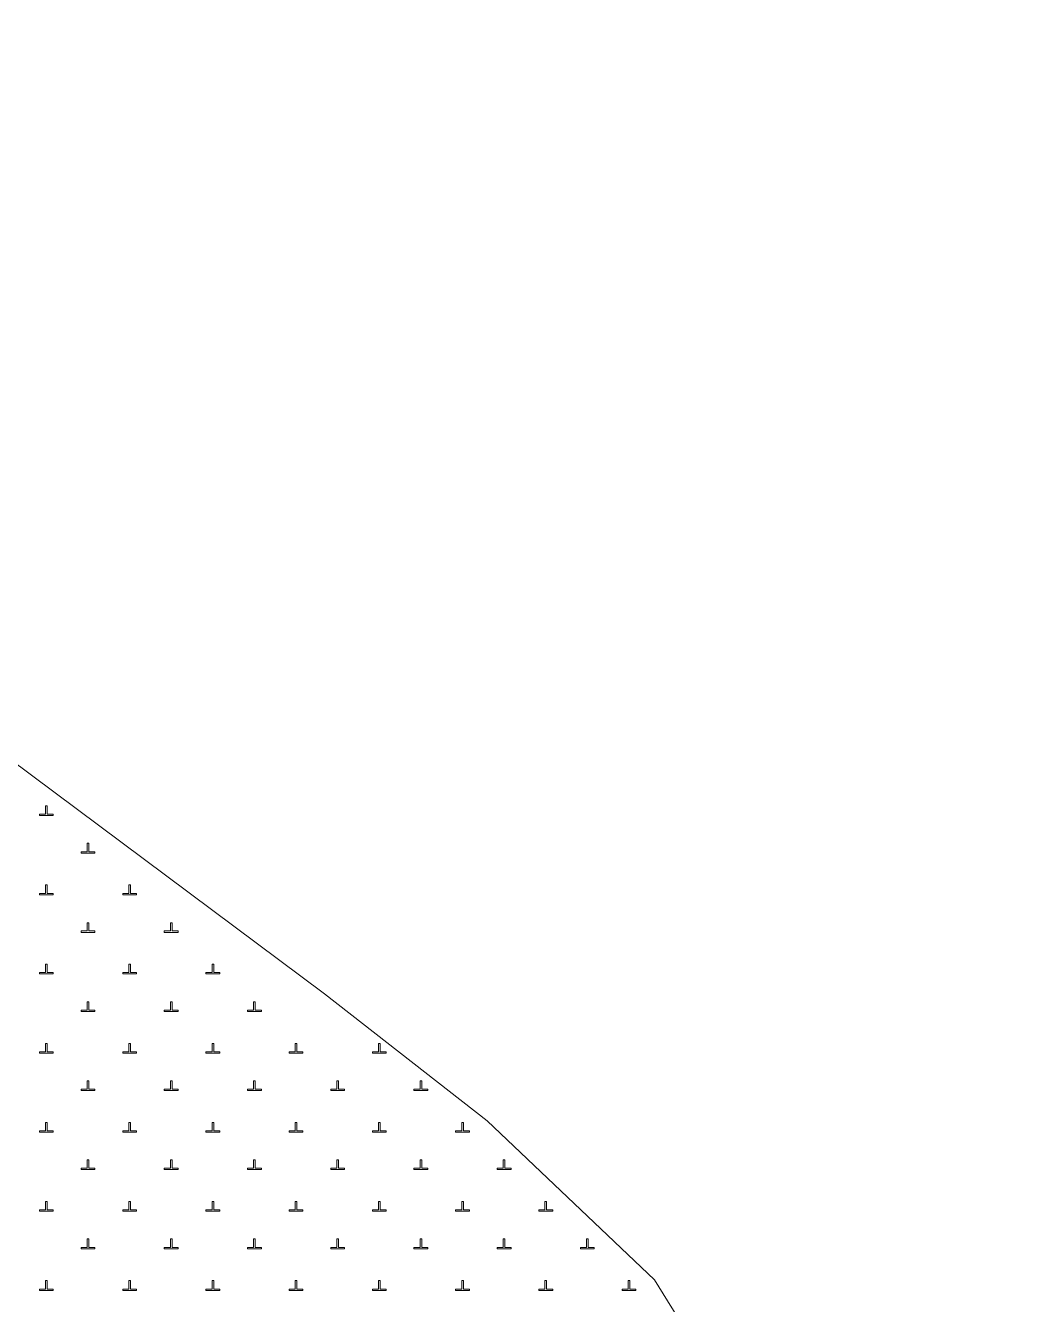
# Model space of a CAD drawing. Header units: metres. Extents: x 550890 to 551618, y 1839259 to 1840146.
# Drawn here: x 551505.14 to 551540.82, y 1839985.31 to 1840031.41 of the extents above; entities that cross this region are included whole.
import ezdxf

# ---------------------------------------------------------------- set-up
doc = ezdxf.new("R2010")
doc.units = ezdxf.units.M
doc.header["$LTSCALE"] = 0.8
doc.layers.add('19', color=7, linetype='Continuous', lineweight=13)
doc.layers.add('23', color=7, linetype='Continuous', lineweight=13)

msp = doc.modelspace()

# ---------------------------------------------------------------- linework, layer by layer
at = {"layer": '19'}
for points in [[(551505.64, 1840002.93), (551506.14, 1840002.93), (551506.14, 1840002.98), (551505.92, 1840002.98), (551505.92, 1840003.28), (551505.86, 1840003.28), (551505.86, 1840002.98), (551505.64, 1840002.98)], [(551507.14, 1840001.57), (551507.64, 1840001.57), (551507.64, 1840001.62), (551507.42, 1840001.62), (551507.42, 1840001.93), (551507.36, 1840001.93), (551507.36, 1840001.62), (551507.14, 1840001.62)], [(551505.64, 1840000.07), (551506.14, 1840000.07), (551506.14, 1840000.12), (551505.92, 1840000.12), (551505.92, 1840000.43), (551505.86, 1840000.43), (551505.86, 1840000.12), (551505.64, 1840000.12)], [(551508.64, 1840000.07), (551509.14, 1840000.07), (551509.14, 1840000.12), (551508.92, 1840000.12), (551508.92, 1840000.43), (551508.86, 1840000.43), (551508.86, 1840000.12), (551508.64, 1840000.12)], [(551507.14, 1839998.72), (551507.64, 1839998.72), (551507.64, 1839998.77), (551507.42, 1839998.77), (551507.42, 1839999.07), (551507.36, 1839999.07), (551507.36, 1839998.77), (551507.14, 1839998.77)], [(551510.14, 1839998.72), (551510.64, 1839998.72), (551510.64, 1839998.77), (551510.42, 1839998.77), (551510.42, 1839999.07), (551510.36, 1839999.07), (551510.36, 1839998.77), (551510.14, 1839998.77)], [(551505.64, 1839997.22), (551506.14, 1839997.22), (551506.14, 1839997.27), (551505.92, 1839997.27), (551505.92, 1839997.57), (551505.86, 1839997.57), (551505.86, 1839997.27), (551505.64, 1839997.27)], [(551508.64, 1839997.22), (551509.14, 1839997.22), (551509.14, 1839997.27), (551508.92, 1839997.27), (551508.92, 1839997.57), (551508.86, 1839997.57), (551508.86, 1839997.27), (551508.64, 1839997.27)], [(551511.64, 1839997.22), (551512.14, 1839997.22), (551512.14, 1839997.27), (551511.92, 1839997.27), (551511.92, 1839997.57), (551511.86, 1839997.57), (551511.86, 1839997.27), (551511.64, 1839997.27)], [(551507.14, 1839995.87), (551507.64, 1839995.87), (551507.64, 1839995.92), (551507.42, 1839995.92), (551507.42, 1839996.22), (551507.36, 1839996.22), (551507.36, 1839995.92), (551507.14, 1839995.92)], [(551510.14, 1839995.87), (551510.64, 1839995.87), (551510.64, 1839995.92), (551510.42, 1839995.92), (551510.42, 1839996.22), (551510.36, 1839996.22), (551510.36, 1839995.92), (551510.14, 1839995.92)], [(551513.14, 1839995.87), (551513.64, 1839995.87), (551513.64, 1839995.92), (551513.42, 1839995.92), (551513.42, 1839996.22), (551513.36, 1839996.22), (551513.36, 1839995.92), (551513.14, 1839995.92)], [(551505.64, 1839994.37), (551506.14, 1839994.37), (551506.14, 1839994.42), (551505.92, 1839994.42), (551505.92, 1839994.72), (551505.86, 1839994.72), (551505.86, 1839994.42), (551505.64, 1839994.42)], [(551508.64, 1839994.37), (551509.14, 1839994.37), (551509.14, 1839994.42), (551508.92, 1839994.42), (551508.92, 1839994.72), (551508.86, 1839994.72), (551508.86, 1839994.42), (551508.64, 1839994.42)], [(551511.64, 1839994.37), (551512.14, 1839994.37), (551512.14, 1839994.42), (551511.92, 1839994.42), (551511.92, 1839994.72), (551511.86, 1839994.72), (551511.86, 1839994.42), (551511.64, 1839994.42)], [(551514.64, 1839994.37), (551515.14, 1839994.37), (551515.14, 1839994.42), (551514.92, 1839994.42), (551514.92, 1839994.72), (551514.86, 1839994.72), (551514.86, 1839994.42), (551514.64, 1839994.42)], [(551517.64, 1839994.37), (551518.14, 1839994.37), (551518.14, 1839994.42), (551517.92, 1839994.42), (551517.92, 1839994.72), (551517.86, 1839994.72), (551517.86, 1839994.42), (551517.64, 1839994.42)], [(551507.14, 1839993.02), (551507.64, 1839993.02), (551507.64, 1839993.07), (551507.42, 1839993.07), (551507.42, 1839993.37), (551507.36, 1839993.37), (551507.36, 1839993.07), (551507.14, 1839993.07)], [(551510.14, 1839993.02), (551510.64, 1839993.02), (551510.64, 1839993.07), (551510.42, 1839993.07), (551510.42, 1839993.37), (551510.36, 1839993.37), (551510.36, 1839993.07), (551510.14, 1839993.07)], [(551513.14, 1839993.02), (551513.64, 1839993.02), (551513.64, 1839993.07), (551513.42, 1839993.07), (551513.42, 1839993.37), (551513.36, 1839993.37), (551513.36, 1839993.07), (551513.14, 1839993.07)], [(551516.14, 1839993.02), (551516.64, 1839993.02), (551516.64, 1839993.07), (551516.42, 1839993.07), (551516.42, 1839993.37), (551516.36, 1839993.37), (551516.36, 1839993.07), (551516.14, 1839993.07)], [(551519.14, 1839993.02), (551519.64, 1839993.02), (551519.64, 1839993.07), (551519.42, 1839993.07), (551519.42, 1839993.37), (551519.36, 1839993.37), (551519.36, 1839993.07), (551519.14, 1839993.07)], [(551505.64, 1839991.52), (551506.14, 1839991.52), (551506.14, 1839991.57), (551505.92, 1839991.57), (551505.92, 1839991.87), (551505.86, 1839991.87), (551505.86, 1839991.57), (551505.64, 1839991.57)], [(551508.64, 1839991.52), (551509.14, 1839991.52), (551509.14, 1839991.57), (551508.92, 1839991.57), (551508.92, 1839991.87), (551508.86, 1839991.87), (551508.86, 1839991.57), (551508.64, 1839991.57)], [(551511.64, 1839991.52), (551512.14, 1839991.52), (551512.14, 1839991.57), (551511.92, 1839991.57), (551511.92, 1839991.87), (551511.86, 1839991.87), (551511.86, 1839991.57), (551511.64, 1839991.57)], [(551514.64, 1839991.52), (551515.14, 1839991.52), (551515.14, 1839991.57), (551514.92, 1839991.57), (551514.92, 1839991.87), (551514.86, 1839991.87), (551514.86, 1839991.57), (551514.64, 1839991.57)], [(551517.64, 1839991.52), (551518.14, 1839991.52), (551518.14, 1839991.57), (551517.92, 1839991.57), (551517.92, 1839991.87), (551517.86, 1839991.87), (551517.86, 1839991.57), (551517.64, 1839991.57)], [(551520.64, 1839991.52), (551521.14, 1839991.52), (551521.14, 1839991.57), (551520.92, 1839991.57), (551520.92, 1839991.87), (551520.86, 1839991.87), (551520.86, 1839991.57), (551520.64, 1839991.57)], [(551507.14, 1839990.17), (551507.64, 1839990.17), (551507.64, 1839990.22), (551507.42, 1839990.22), (551507.42, 1839990.52), (551507.36, 1839990.52), (551507.36, 1839990.22), (551507.14, 1839990.22)], [(551510.14, 1839990.17), (551510.64, 1839990.17), (551510.64, 1839990.22), (551510.42, 1839990.22), (551510.42, 1839990.52), (551510.36, 1839990.52), (551510.36, 1839990.22), (551510.14, 1839990.22)], [(551513.14, 1839990.17), (551513.64, 1839990.17), (551513.64, 1839990.22), (551513.42, 1839990.22), (551513.42, 1839990.52), (551513.36, 1839990.52), (551513.36, 1839990.22), (551513.14, 1839990.22)], [(551516.14, 1839990.17), (551516.64, 1839990.17), (551516.64, 1839990.22), (551516.42, 1839990.22), (551516.42, 1839990.52), (551516.36, 1839990.52), (551516.36, 1839990.22), (551516.14, 1839990.22)], [(551519.14, 1839990.17), (551519.64, 1839990.17), (551519.64, 1839990.22), (551519.42, 1839990.22), (551519.42, 1839990.52), (551519.36, 1839990.52), (551519.36, 1839990.22), (551519.14, 1839990.22)], [(551522.14, 1839990.17), (551522.64, 1839990.17), (551522.64, 1839990.22), (551522.42, 1839990.22), (551522.42, 1839990.52), (551522.36, 1839990.52), (551522.36, 1839990.22), (551522.14, 1839990.22)], [(551505.64, 1839988.67), (551506.14, 1839988.67), (551506.14, 1839988.72), (551505.92, 1839988.72), (551505.92, 1839989.02), (551505.86, 1839989.02), (551505.86, 1839988.72), (551505.64, 1839988.72)], [(551508.64, 1839988.67), (551509.14, 1839988.67), (551509.14, 1839988.72), (551508.92, 1839988.72), (551508.92, 1839989.02), (551508.86, 1839989.02), (551508.86, 1839988.72), (551508.64, 1839988.72)], [(551511.64, 1839988.67), (551512.14, 1839988.67), (551512.14, 1839988.72), (551511.92, 1839988.72), (551511.92, 1839989.02), (551511.86, 1839989.02), (551511.86, 1839988.72), (551511.64, 1839988.72)], [(551514.64, 1839988.67), (551515.14, 1839988.67), (551515.14, 1839988.72), (551514.92, 1839988.72), (551514.92, 1839989.02), (551514.86, 1839989.02), (551514.86, 1839988.72), (551514.64, 1839988.72)], [(551517.64, 1839988.67), (551518.14, 1839988.67), (551518.14, 1839988.72), (551517.92, 1839988.72), (551517.92, 1839989.02), (551517.86, 1839989.02), (551517.86, 1839988.72), (551517.64, 1839988.72)], [(551520.64, 1839988.67), (551521.14, 1839988.67), (551521.14, 1839988.72), (551520.92, 1839988.72), (551520.92, 1839989.02), (551520.86, 1839989.02), (551520.86, 1839988.72), (551520.64, 1839988.72)], [(551523.64, 1839988.67), (551524.14, 1839988.67), (551524.14, 1839988.72), (551523.92, 1839988.72), (551523.92, 1839989.02), (551523.86, 1839989.02), (551523.86, 1839988.72), (551523.64, 1839988.72)], [(551507.14, 1839987.31), (551507.64, 1839987.31), (551507.64, 1839987.36), (551507.42, 1839987.36), (551507.42, 1839987.67), (551507.36, 1839987.67), (551507.36, 1839987.36), (551507.14, 1839987.36)], [(551510.14, 1839987.31), (551510.64, 1839987.31), (551510.64, 1839987.36), (551510.42, 1839987.36), (551510.42, 1839987.67), (551510.36, 1839987.67), (551510.36, 1839987.36), (551510.14, 1839987.36)], [(551513.14, 1839987.31), (551513.64, 1839987.31), (551513.64, 1839987.36), (551513.42, 1839987.36), (551513.42, 1839987.67), (551513.36, 1839987.67), (551513.36, 1839987.36), (551513.14, 1839987.36)], [(551516.14, 1839987.31), (551516.64, 1839987.31), (551516.64, 1839987.36), (551516.42, 1839987.36), (551516.42, 1839987.67), (551516.36, 1839987.67), (551516.36, 1839987.36), (551516.14, 1839987.36)], [(551519.14, 1839987.31), (551519.64, 1839987.31), (551519.64, 1839987.36), (551519.42, 1839987.36), (551519.42, 1839987.67), (551519.36, 1839987.67), (551519.36, 1839987.36), (551519.14, 1839987.36)], [(551522.14, 1839987.31), (551522.64, 1839987.31), (551522.64, 1839987.36), (551522.42, 1839987.36), (551522.42, 1839987.67), (551522.36, 1839987.67), (551522.36, 1839987.36), (551522.14, 1839987.36)], [(551525.14, 1839987.31), (551525.64, 1839987.31), (551525.64, 1839987.36), (551525.42, 1839987.36), (551525.42, 1839987.67), (551525.36, 1839987.67), (551525.36, 1839987.36), (551525.14, 1839987.36)], [(551505.64, 1839985.81), (551506.14, 1839985.81), (551506.14, 1839985.86), (551505.92, 1839985.86), (551505.92, 1839986.17), (551505.86, 1839986.17), (551505.86, 1839985.86), (551505.64, 1839985.86)], [(551508.64, 1839985.81), (551509.14, 1839985.81), (551509.14, 1839985.86), (551508.92, 1839985.86), (551508.92, 1839986.17), (551508.86, 1839986.17), (551508.86, 1839985.86), (551508.64, 1839985.86)], [(551511.64, 1839985.81), (551512.14, 1839985.81), (551512.14, 1839985.86), (551511.92, 1839985.86), (551511.92, 1839986.17), (551511.86, 1839986.17), (551511.86, 1839985.86), (551511.64, 1839985.86)], [(551514.64, 1839985.81), (551515.14, 1839985.81), (551515.14, 1839985.86), (551514.92, 1839985.86), (551514.92, 1839986.17), (551514.86, 1839986.17), (551514.86, 1839985.86), (551514.64, 1839985.86)], [(551517.64, 1839985.81), (551518.14, 1839985.81), (551518.14, 1839985.86), (551517.92, 1839985.86), (551517.92, 1839986.17), (551517.86, 1839986.17), (551517.86, 1839985.86), (551517.64, 1839985.86)], [(551520.64, 1839985.81), (551521.14, 1839985.81), (551521.14, 1839985.86), (551520.92, 1839985.86), (551520.92, 1839986.17), (551520.86, 1839986.17), (551520.86, 1839985.86), (551520.64, 1839985.86)], [(551523.64, 1839985.81), (551524.14, 1839985.81), (551524.14, 1839985.86), (551523.92, 1839985.86), (551523.92, 1839986.17), (551523.86, 1839986.17), (551523.86, 1839985.86), (551523.64, 1839985.86)], [(551526.64, 1839985.81), (551527.14, 1839985.81), (551527.14, 1839985.86), (551526.92, 1839985.86), (551526.92, 1839986.17), (551526.86, 1839986.17), (551526.86, 1839985.86), (551526.64, 1839985.86)]]:
    msp.add_lwpolyline(points, close=True, dxfattribs=at)
at = {"layer": '23'}
msp.add_lwpolyline([(551536.48, 1839869.75), (551540.82, 1839945.93), (551540.38, 1839955.25), (551538.81, 1839963.99), (551536.79, 1839970.12), (551532.43, 1839978.75), (551527.81, 1839986.2), (551521.78, 1839991.93), (551515.92, 1839996.51), (551468.78, 1840031.67), (551456.7, 1840040.77), (551447.59, 1840048.84), (551426.95, 1840066.64), (551402.18, 1840086.48), (551380.41, 1840102.63)], dxfattribs=at)

doc.saveas('drawing.dxf')
